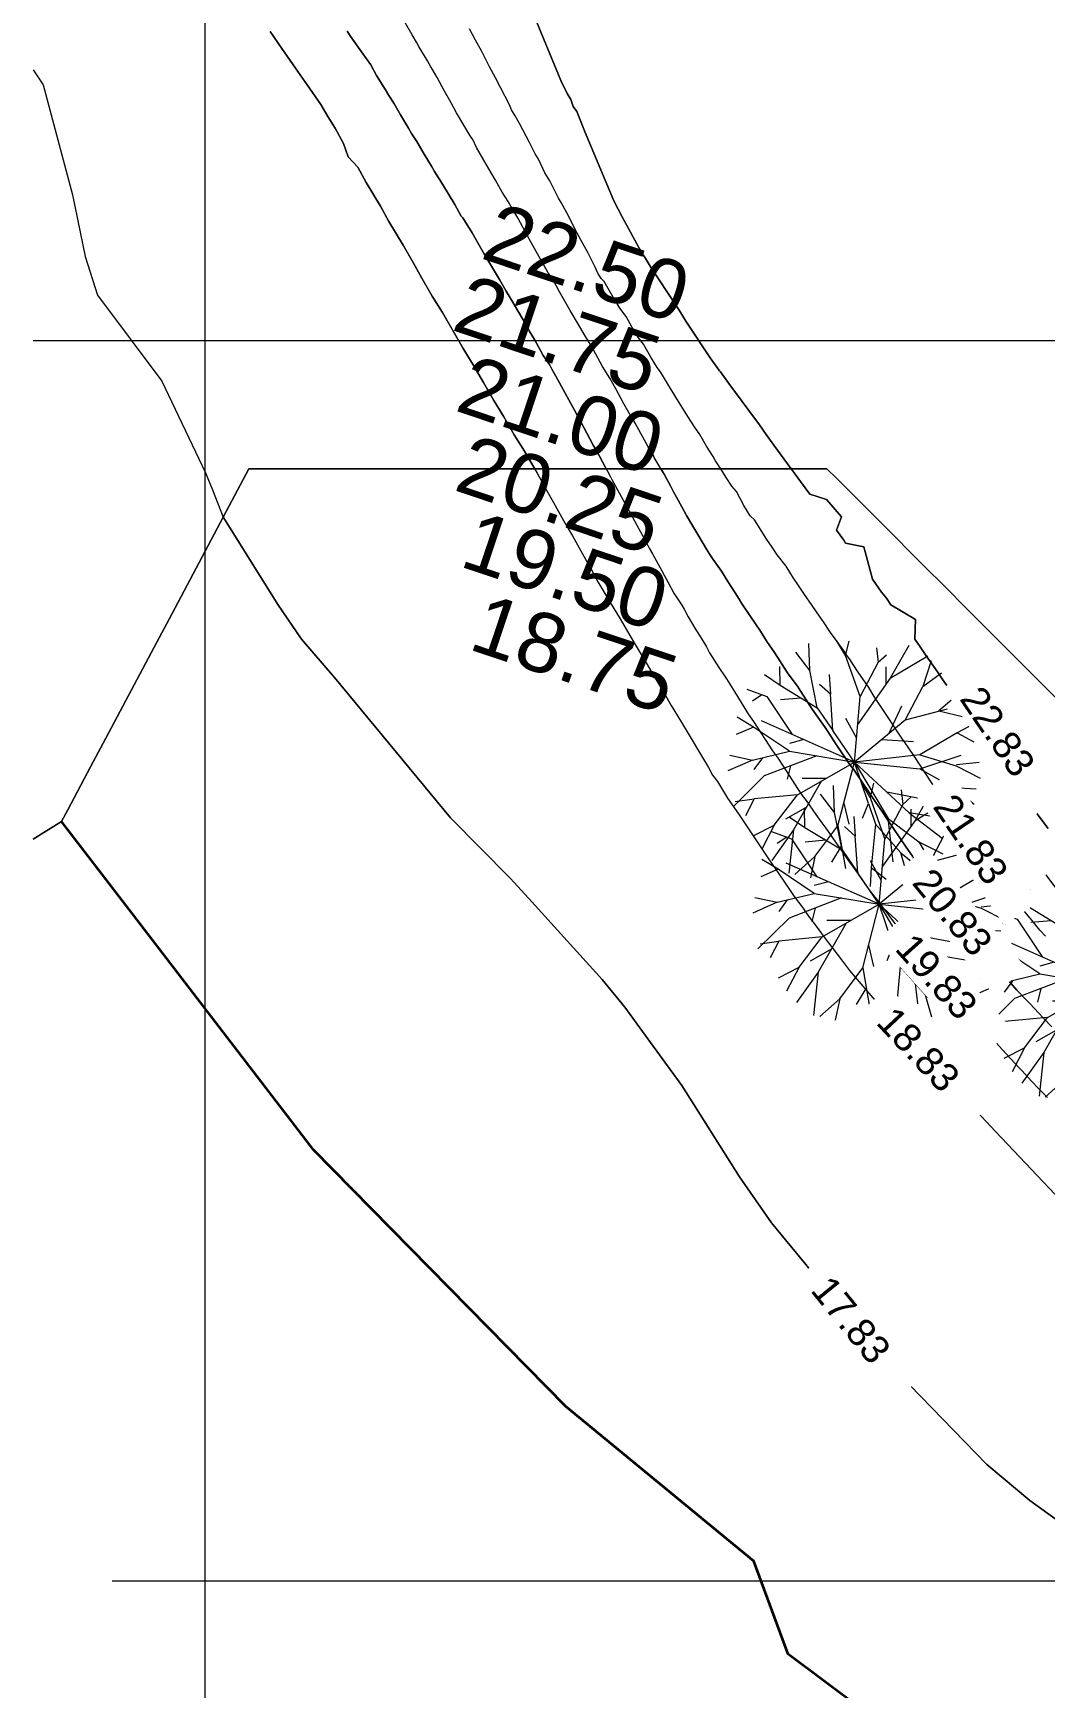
# Model space of a CAD drawing. Header units: metres. Extents: x -207 to 292, y -187 to 169.
# Drawn here: x -207.2 to -166.4, y -85.4 to -18.7 of the extents above; entities that cross this region are included whole.
import ezdxf

# ---------------------------------------------------------------- set-up
doc = ezdxf.new("R2010")
doc.units = ezdxf.units.M
for name, color, linetype, lineweight in [('arboles y arbustos', 7, 'Continuous', 9), ('C-TOPO', 7, 'Continuous', 9), ('C-TOPO-LABL', 7, 'Continuous', 9), ('C-TOPO-MAJR', 7, 'Continuous', 35), ('grilla', 7, 'Continuous', 9), ('linea costa', 7, 'Continuous', 35)]:
    doc.layers.add(name, color=color, linetype=linetype, lineweight=lineweight)
doc.layers.add('PR10-ARQ-PL-001-Emplazamiento-C-1_dwg', color=7, linetype='Continuous', lineweight=9, true_color=0x767676)
doc.layers.add('TEXTO', color=5, linetype='Continuous', lineweight=9, true_color=0x0000ff)
doc.styles.add('Arial_1', font='arial.ttf', dxfattribs={"height": 2.390651})
doc.styles.add('Arial_2', font='arial.ttf', dxfattribs={"height": 1.125})

# ---------------------------------------------------------------- blocks, each defined once
blk = doc.blocks.new('PR10-ARQ-PL-001-Emplazamiento-C-1_dwg_PR10-ARQ-PL-001-Emplazamiento-WIP-A_dwg_arbolito2-671575-PLANTA EMPLAZAMIENTO-674710-PLANTA EMPLAZAMIENTO ACTUALIZADO')
at = {"layer": 'arboles y arbustos'}
for p, q in [((79, 3660), (-283, 4264)), ((-1368, 3061), (-1929, 3801)), ((3531, 3446), (3194, 2410)), ((1878, 2746), (565, 895)), ((1704, 3199), (1704, 2495)), ((-3295, 2076), (-3678, 1817)), ((-2547, 1888), (-1721, 1960)), ((2336, 1620), (1807, 496)), ((-3637, 777), (-4331, 473)), ((76, 1135), (516, 326)), ((-1609, 271), (-2183, 115)), ((2821, 188), (1534, 261)), ((-3676, -555), (-4665, -988)), ((-3269, -458), (-3616, -929)), ((3068, -911), (4732, -361)), ((5457, -647), (4542, -746)), ((-2140, -787), (-2280, -1329)), ((-716, -1292), (-1676, -1292)), ((1739, -1838), (3454, -2164)), ((4413, -1655), (5341, -1707)), ((-4369, -2226), (-3610, -2120)), ((-2328, -2920), (-1527, -2458)), ((6, -2283), (211, -3139)), ((-2796, -3175), (-3300, -4141)), ((-2023, -3367), (-2208, -5117)), ((3034, -3854), (4001, -4335)), ((-1156, -4443), (-1342, -5303)), ((-482, -4668), (-87, -4026)), ((1114, -4886), (1071, -5652))]:
    blk.add_line(p, q, dxfattribs=at)
at = {"layer": 'arboles y arbustos', "flags": 128}
for points in [[(-2560, 2465), (-1063, 1554), (-1368, 3061), (-1401, 4150)], [(1385, 3388), (661, 2007), (79, 3660), (221, 4243)], [(2623, 4059), (1878, 2746), (3390, 3652)], [(1322, 3974), (1385, 3388), (1728, 3690)], [(-3197, 2891), (-2560, 2465), (-2576, 3223)], [(-589, 2897), (-531, 2106), (-968, 2495)], [(4172, 1505), (2480, 1049), (3194, 2410), (3940, 2964)], [(-3908, 2302), (-3099, 2004), (-2078, 473)], [(-1063, 1554), (-433, 633), (-531, 2106)], [(2480, 1049), (433, -633), (661, 2007)], [(4449, 1960), (3842, 1426), (4838, 1183)], [(-4583, -358), (-3676, -555), (-2181, -197), (-3637, 777), (-4292, 1176)], [(-2181, -197), (433, -633), (-3312, 1026)], [(5254, 901), (4577, 540), (5249, 185)], [(-1866, -1951), (433, -633), (-433, 633)], [(4577, 540), (3067, -348), (433, -633), (2646, -2675)], [(-1080, -381), (-3199, -1193), (-4453, -2432)], [(-230, -3198), (433, -633), (1795, -2906)], [(997, -2297), (433, -633), (3068, -911), (4413, -1655), (5264, -2335)], [(3067, -348), (4539, -791), (5502, -1281)], [(-3623, -3597), (-2796, -3175), (-1866, -1951), (-3610, -2120), (-3954, -2795)], [(-898, -1396), (-2023, -3367), (-2901, -4596)], [(757, -2895), (997, -2297), (1284, -3142)], [(-1963, -5161), (-1156, -4443), (-230, -3198), (68, -4925)], [(2305, -4291), (1284, -3142), (1114, -4886), (1710, -5354)], [(1996, -4647), (1795, -2906), (3034, -3854), (3507, -4643)], [(4224, -2938), (2646, -2675), (3965, -3695)], [(2561, -5184), (2305, -4291), (3157, -4971)]]:
    blk.add_lwpolyline(points, dxfattribs=at)
blk = doc.blocks.new('PR10-ARQ-PL-001-Emplazamiento-C-1_dwg-674643-PLANTA EMPLAZAMIENTO ACTUALIZADO')
at = {"layer": 'C-TOPO', "flags": 128}
for points in [[(-173.641, -86.347), (-176.754, -84.024), (-177.377, -82.336), (-177.417, -82.227), (-177.467, -82.094), (-177.57, -81.814), (-178.136, -80.281), (-180.388, -78.426), (-180.9, -78.005), (-184.5, -75.04), (-184.654, -74.913), (-185.411, -74.289), (-185.708, -74.044), (-187.136, -72.592), (-187.174, -72.554), (-189.549, -70.136), (-189.675, -70.008), (-189.761, -69.921), (-193.251, -66.369), (-193.486, -66.13), (-193.926, -65.682), (-195.881, -63.693), (-196.847, -62.435), (-197.287, -61.861), (-199.865, -58.505), (-200.488, -57.693), (-203.189, -54.175), (-203.315, -54.011), (-203.432, -53.859), (-203.594, -53.649), (-206.035, -50.469), (-207.182, -51.185), (-206.035, -50.469), (-205.784, -49.996), (-204.866, -48.268), (-204.356, -47.31), (-202.317, -43.474), (-201.582, -42.091), (-199.518, -38.208), (-198.482, -36.259), (-197.768, -36.259), (-196.513, -36.259), (-193.16, -36.259), (-192.901, -36.259), (-192.357, -36.259), (-192.041, -36.259), (-189.837, -36.259), (-188.984, -36.259), (-188.902, -36.259), (-188.84, -36.259), (-187.344, -36.259), (-186.955, -36.259), (-186.628, -36.259), (-186.396, -36.259), (-185.842, -36.259), (-185.49, -36.259), (-184.795, -36.259), (-184.624, -36.259), (-183.924, -36.259), (-183.862, -36.259), (-183.852, -36.259), (-183.811, -36.259), (-183.291, -36.259), (-182.916, -36.259), (-182.633, -36.259), (-182.223, -36.259), (-181.977, -36.259), (-181.389, -36.259), (-180.47, -36.259), (-180.466, -36.259), (-180.463, -36.259), (-179.943, -36.259), (-179.841, -36.259), (-179.673, -36.259), (-179.261, -36.259), (-178.535, -36.259), (-178.11, -36.259), (-177.807, -36.259), (-177.485, -36.259), (-176.932, -36.259), (-176.348, -36.259), (-175.183, -36.259), (-174.806, -36.636), (-173.449, -37.993), (-172.614, -38.828), (-171.623, -39.819), (-170.061, -41.381), (-169.905, -41.537), (-169.61, -41.832), (-168.264, -43.177), (-167.058, -44.384), (-162.711, -48.731)], [(-162.711, -48.731), (-167.058, -44.384), (-168.264, -43.177), (-169.61, -41.832), (-169.905, -41.537), (-170.061, -41.381), (-171.623, -39.819), (-172.614, -38.828), (-173.449, -37.993), (-174.806, -36.636), (-175.183, -36.259), (-176.348, -36.259), (-176.932, -36.259), (-177.485, -36.259), (-177.807, -36.259), (-178.11, -36.259), (-178.535, -36.259), (-179.261, -36.259), (-179.673, -36.259), (-179.841, -36.259), (-179.943, -36.259), (-180.463, -36.259), (-180.466, -36.259), (-180.47, -36.259), (-181.389, -36.259), (-181.977, -36.259), (-182.223, -36.259), (-182.633, -36.259), (-182.916, -36.259), (-183.291, -36.259), (-183.811, -36.259), (-183.852, -36.259), (-183.862, -36.259), (-183.924, -36.259), (-184.624, -36.259), (-184.795, -36.259), (-185.49, -36.259), (-185.842, -36.259), (-186.396, -36.259), (-186.628, -36.259), (-186.955, -36.259), (-187.344, -36.259), (-188.84, -36.259), (-188.902, -36.259), (-188.984, -36.259), (-189.837, -36.259), (-192.041, -36.259), (-192.357, -36.259), (-192.901, -36.259), (-193.16, -36.259), (-196.513, -36.259), (-197.768, -36.259), (-198.482, -36.259), (-199.518, -38.208), (-201.582, -42.091), (-202.317, -43.474), (-204.356, -47.31), (-204.866, -48.268), (-205.784, -49.996), (-206.035, -50.469), (-203.594, -53.649), (-203.432, -53.859), (-203.315, -54.011), (-203.189, -54.175), (-200.488, -57.693), (-199.865, -58.505), (-197.287, -61.861), (-196.847, -62.435), (-195.881, -63.693), (-193.926, -65.682), (-193.486, -66.13), (-193.251, -66.369), (-189.761, -69.921), (-189.675, -70.008), (-189.549, -70.136), (-187.174, -72.554), (-187.136, -72.592), (-185.708, -74.044), (-185.411, -74.289), (-184.654, -74.913), (-184.5, -75.04), (-180.9, -78.005), (-180.388, -78.426), (-178.136, -80.281), (-177.57, -81.814), (-177.467, -82.094), (-177.417, -82.227), (-177.377, -82.336), (-176.754, -84.024), (-173.641, -86.347)]]:
    blk.add_lwpolyline(points, dxfattribs=at)
at = {"layer": 'C-TOPO-MAJR', "color": 1, "lineweight": 9, "true_color": 0xff0000, "flags": 128}
for points in [[(-187.059, -17.844), (-185.906, -20.601), (-185.66, -21.126), (-185.506, -21.368), (-185.415, -21.651), (-185.269, -21.854), (-184.924, -22.702), (-183.771, -25.458), (-183.597, -25.791), (-183.423, -26.125), (-182.685, -27.479), (-182.475, -27.817), (-182.266, -28.154), (-181.285, -29.632), (-181.075, -29.969), (-180.866, -30.307), (-179.885, -31.785), (-179.514, -32.302), (-179.472, -32.35), (-179.143, -32.819), (-178.067, -34.274), (-177.933, -34.442), (-177.757, -34.692), (-177.628, -34.876), (-177.325, -35.307), (-176.621, -36.259), (-176.463, -36.472), (-176.248, -36.762), (-175.877, -37.279), (-175.208, -37.494), (-174.593, -38.185), (-174.801, -38.734), (-174.504, -39.126), (-174.43, -39.251), (-173.696, -39.396), (-173.353, -40.705), (-172.982, -41.222), (-172.79, -41.468), (-172.611, -41.739), (-171.612, -42.324), (-171.643, -43.119), (-171.428, -43.435), (-171.214, -43.75), (-170.73, -44.44), (-170.515, -44.756), (-170.031, -45.446), (-169.816, -45.762), (-169.028, -45.789), (-168.185, -47.028), (-167.451, -49.153), (-167.021, -49.784), (-166.77, -50.098), (-166.269, -50.751)], [(-166.379, -55.092), (-166.599, -54.847), (-166.919, -54.463), (-167.075, -54.267), (-167.395, -53.883), (-167.551, -53.686), (-167.871, -53.302), (-168.027, -53.106), (-168.337, -52.68), (-168.493, -52.483), (-168.803, -52.057), (-168.898, -51.907), (-169.062, -51.684), (-169.221, -51.439), (-169.649, -50.809), (-169.84, -50.587), (-170.049, -50.301), (-170.258, -49.969), (-170.974, -48.89), (-171.689, -47.81), (-172.063, -47.262), (-172.107, -47.192), (-172.823, -46.113), (-173.171, -45.591), (-173.24, -45.495), (-173.502, -45.073), (-173.956, -44.415), (-174.278, -43.919), (-174.374, -43.797), (-174.515, -43.57), (-175.035, -42.851), (-175.317, -42.416), (-175.453, -42.233), (-175.784, -41.759), (-176.114, -41.286), (-176.357, -40.913), (-176.532, -40.668), (-176.829, -40.175), (-177.193, -39.721), (-177.396, -39.41), (-177.611, -39.104), (-178.102, -38.31), (-178.273, -38.157), (-178.532, -37.739), (-178.836, -37.166), (-179.024, -36.96), (-179.251, -36.6), (-179.462, -36.259), (-179.67, -35.929), (-179.775, -35.763), (-180.034, -35.345), (-180.304, -34.878), (-180.526, -34.566), (-180.786, -34.148), (-181.278, -33.369), (-181.537, -32.951), (-181.889, -32.348), (-182.029, -32.172), (-182.288, -31.754), (-182.585, -31.234), (-182.78, -30.975), (-183.04, -30.557), (-183.28, -30.121), (-183.531, -29.778), (-183.668, -29.559), (-183.791, -29.36), (-184.169, -28.704), (-184.283, -28.581), (-184.415, -28.366), (-184.522, -28.134), (-184.826, -27.535), (-185.088, -27.055), (-185.328, -26.608), (-185.588, -26.09), (-185.894, -25.529), (-186.003, -25.356), (-186.133, -25.083), (-186.349, -24.645), (-186.556, -24.334), (-186.812, -23.779), (-186.939, -23.557), (-187.178, -23.11), (-187.574, -22.334), (-187.745, -22.031), (-187.896, -21.792), (-187.984, -21.584), (-188.336, -20.889), (-188.55, -20.505), (-188.789, -20.058), (-189.097, -19.444), (-189.356, -18.979), (-189.595, -18.532)], [(-166.122, -58.743), (-166.468, -58.379), (-166.651, -58.185), (-166.997, -57.821), (-167.181, -57.627), (-167.527, -57.263), (-167.71, -57.069), (-168.19, -56.485), (-168.315, -56.332), (-168.44, -56.179), (-168.92, -55.596), (-169.045, -55.443), (-169.169, -55.289), (-169.649, -54.706), (-169.774, -54.553), (-169.899, -54.4), (-170.379, -53.817), (-170.504, -53.663), (-170.629, -53.51), (-171.061, -52.868), (-171.391, -52.381), (-171.691, -51.942), (-171.739, -51.867), (-171.991, -51.502), (-172.224, -51.166), (-172.533, -50.713), (-172.754, -50.373), (-172.962, -50.062), (-173.054, -49.934), (-173.216, -49.708), (-173.46, -49.345), (-173.816, -48.805), (-174.056, -48.443), (-174.116, -48.365), (-174.208, -48.251), (-174.79, -47.4), (-175.179, -46.797), (-175.279, -46.638), (-175.479, -46.357), (-175.782, -45.942), (-176.242, -45.228), (-176.373, -45.019), (-176.542, -44.789), (-176.775, -44.484), (-177.304, -43.66), (-177.604, -43.221), (-177.863, -42.801), (-178.268, -42.213), (-178.626, -41.672), (-178.721, -41.506), (-178.884, -41.252), (-179.18, -40.794), (-179.431, -40.387), (-179.776, -39.913), (-179.905, -39.703), (-180.035, -39.493), (-180.343, -38.967), (-180.594, -38.561), (-180.84, -38.135), (-181.032, -37.79), (-181.25, -37.392), (-181.369, -37.178), (-181.476, -36.97), (-181.748, -36.476), (-181.875, -36.259), (-181.904, -36.208), (-182.144, -35.796), (-182.21, -35.613), (-182.39, -35.37), (-182.919, -34.414), (-183.06, -34.163), (-183.112, -34.076), (-183.373, -33.642), (-183.694, -33.031), (-183.941, -32.606), (-184.226, -32.127), (-184.597, -31.463), (-184.657, -31.367), (-184.766, -31.17), (-184.952, -30.862), (-185.199, -30.436), (-185.534, -29.882), (-185.964, -29.118), (-186.2, -28.67), (-186.28, -28.534), (-186.425, -28.356), (-186.976, -27.375), (-187.242, -26.898), (-187.634, -26.17), (-187.78, -25.917), (-187.816, -25.859), (-188.029, -25.49), (-188.272, -25.103), (-188.538, -24.626), (-188.721, -24.327), (-189.303, -23.308), (-189.462, -22.99), (-189.569, -22.831), (-190.118, -21.908), (-190.334, -21.513), (-190.6, -21.036), (-190.896, -20.49), (-191.088, -20.159), (-191.146, -20.058), (-191.291, -19.81), (-191.63, -19.241), (-191.728, -19.06), (-191.896, -18.764), (-192.414, -17.878)], [(-194.518, -18.615), (-194.374, -18.851), (-193.943, -19.449), (-193.741, -19.737), (-193.573, -19.977), (-193.337, -20.412), (-192.975, -20.98), (-192.841, -21.212), (-192.644, -21.519), (-192.375, -21.996), (-192.046, -22.523), (-191.923, -22.744), (-191.715, -23.062), (-191.414, -23.58), (-191.117, -24.065), (-191.006, -24.275), (-190.845, -24.536), (-190.786, -24.604), (-190.452, -25.163), (-190.188, -25.608), (-189.928, -26.068), (-189.857, -26.147), (-189.491, -26.747), (-189.259, -27.15), (-188.985, -27.622), (-188.387, -28.625), (-188.112, -29.098), (-187.838, -29.57), (-187.24, -30.573), (-187.183, -30.697), (-186.966, -31.045), (-186.725, -31.485), (-186.616, -31.692), (-186.368, -32.049), (-186.268, -32.24), (-186.111, -32.521), (-185.738, -33.207), (-185.366, -33.893), (-185.201, -34.203), (-185.109, -34.365), (-184.737, -35.051), (-184.605, -35.298), (-184.479, -35.523), (-184.107, -36.209), (-184.081, -36.259), (-184.034, -36.347), (-183.903, -36.584), (-183.85, -36.681), (-183.478, -37.367), (-183.414, -37.486), (-182.943, -38.355), (-182.848, -38.526), (-182.476, -39.212), (-182.347, -39.45), (-182.218, -39.684), (-181.846, -40.37), (-181.752, -40.544), (-181.589, -40.842), (-181.358, -41.264), (-181.04, -41.748), (-180.933, -41.917), (-180.783, -42.22), (-180.509, -42.674), (-180.234, -43.127), (-180.037, -43.432), (-179.922, -43.675), (-179.539, -44.267), (-179.29, -44.644), (-179.237, -44.723), (-178.894, -45.254), (-178.346, -46.16), (-178.144, -46.439), (-177.377, -47.622), (-177.182, -47.894), (-176.952, -48.243), (-176.378, -49.14), (-176.186, -49.426), (-176.018, -49.628), (-175.633, -50.19), (-175.429, -50.466), (-175.225, -50.742), (-174.841, -51.304), (-174.637, -51.58), (-174.253, -52.142), (-174.049, -52.418), (-173.664, -52.98), (-173.46, -53.256), (-173.145, -53.655), (-173.009, -53.839), (-172.804, -54.115), (-172.579, -54.407), (-172.353, -54.698), (-172.149, -54.975), (-171.905, -55.296), (-171.697, -55.557), (-171.493, -55.834), (-171.041, -56.416), (-170.877, -56.599), (-170.713, -56.782), (-170.388, -57.14), (-170.224, -57.323), (-169.899, -57.682), (-169.735, -57.864), (-169.409, -58.223), (-169.084, -58.581), (-168.85, -58.842), (-168.756, -58.947), (-168.489, -59.25), (-168.105, -59.663), (-167.777, -60.029), (-167.452, -60.387), (-167.336, -60.496), (-166.923, -60.95), (-166.668, -61.217), (-166.3, -61.594)], [(-197.628, -18.633), (-197.159, -19.315), (-196.606, -20.106), (-196.137, -20.787), (-195.583, -21.578), (-195.297, -22.055), (-195.011, -22.531), (-194.669, -23.147), (-194.489, -23.689), (-194.097, -24.1), (-193.755, -24.716), (-193.182, -25.669), (-192.841, -26.284), (-192.268, -27.237), (-191.852, -27.962), (-191.51, -28.578), (-191.094, -29.302), (-190.685, -29.956), (-190.269, -30.681), (-189.853, -31.405), (-189.444, -32.06), (-189.027, -32.784), (-188.611, -33.509), (-188.202, -34.163), (-187.786, -34.887), (-187.377, -35.542), (-187.042, -36.125), (-186.965, -36.259), (-186.961, -36.266), (-186.869, -36.432), (-186.49, -37.116), (-186.202, -37.609), (-185.731, -38.459), (-185.443, -38.953), (-184.972, -39.803), (-184.684, -40.296), (-184.42, -40.804), (-184.213, -41.146), (-183.925, -41.639), (-183.524, -42.307), (-183.123, -42.975), (-182.835, -43.468), (-182.434, -44.136), (-182.146, -44.629), (-181.745, -45.297), (-181.457, -45.79), (-181.056, -46.458), (-180.655, -47.126), (-180.367, -47.619), (-179.965, -48.287), (-179.792, -48.607), (-179.591, -48.856), (-179.19, -49.524), (-178.752, -50.16), (-178.377, -50.729), (-177.939, -51.365), (-177.564, -51.935), (-177.126, -52.571), (-176.688, -53.207), (-176.501, -53.491), (-176.156, -53.948), (-175.968, -54.233), (-175.624, -54.69), (-175.293, -55.126), (-174.948, -55.583), (-174.603, -56.04), (-174.273, -56.477), (-173.591, -57.282), (-173.247, -57.684), (-172.564, -58.489), (-172.22, -58.892), (-171.265, -59.909), (-170.781, -60.417), (-169.826, -61.434), (-169.342, -61.942), (-168.387, -62.959), (-167.903, -63.467), (-167.419, -63.975), (-166.464, -64.992), (-165.98, -65.5)], [(-207.182, -20.18), (-206.775, -20.778), (-205.599, -25.221), (-205.087, -27.702), (-204.59, -29.263), (-201.996, -32.72), (-200.236, -36.416), (-199.957, -37.109), (-199.515, -38.203), (-199.513, -38.207), (-199.51, -38.214), (-197.311, -41.729), (-196.359, -43.117), (-195.037, -44.661), (-190.364, -50.317), (-187.959, -52.752), (-187.205, -53.57), (-184.242, -56.832), (-183.325, -57.955), (-182.516, -59.085), (-181.028, -61.111), (-178.707, -64.792), (-177.413, -66.645), (-176.034, -68.316), (-173.288, -71.701), (-171.853, -73.167), (-168.744, -76.382), (-167.004, -77.828), (-165.466, -78.942)]]:
    blk.add_lwpolyline(points, dxfattribs=at)
at = {"layer": 'grilla'}
for p, q in [((-200.258, 166.258), (-200.258, -186.737)), ((-207.182, -31.082), (240.531, -31.082)), ((240.531, -81.082), (-203.992, -81.082))]:
    blk.add_line(p, q, dxfattribs=at)
at = {"layer": 'linea costa', "flags": 128}
blk.add_lwpolyline([(-172.226, -87.404), (-176.754, -84.024), (-178.136, -80.281), (-185.708, -74.044), (-195.881, -63.693), (-203.315, -54.011), (-206.035, -50.469)], dxfattribs=at)
at = {"xscale": 0.001, "yscale": 0.001, "zscale": 0.001}
for p in [(-174.511, -47.44), (-173.513, -53.169), (-164.423, -56.414)]:
    blk.add_blockref('PR10-ARQ-PL-001-Emplazamiento-C-1_dwg_PR10-ARQ-PL-001-Emplazamiento-WIP-A_dwg_arbolito2-671575-PLANTA EMPLAZAMIENTO-674710-PLANTA EMPLAZAMIENTO ACTUALIZADO', p, dxfattribs=at)
at = {"layer": 'C-TOPO-LABL', "char_height": 1.125, "width": 5.2338, "attachment_point": 1, "line_spacing_factor": 0.941778, "style": 'Arial_2'}
for s, insert, rotation in [(' 22.83', (-169.189, -44.539), 304.22646), (' 21.83', (-170.269, -48.88), 304.15968), (' 20.83', (-171.21, -51.91), 309.45952), (' 19.83', (-171.949, -54.55), 311.88188), (' 18.83', (-172.731, -57.515), 313.19947), (' 17.83', (-175.29, -68.328), 309.0528)]:
    blk.add_mtext(s, dxfattribs=dict(at, insert=insert, rotation=rotation))
at = {"layer": 'TEXTO', "char_height": 2.3907, "attachment_point": 1, "rotation": 341.45885, "line_spacing_factor": 0.941778, "style": 'Arial_1'}
for s, insert, width in [('22.50', (-188.439, -25.486), 10.07608), ('21.75', (-189.613, -28.374), 9.61807), ('21.00', (-189.478, -31.623), 9.61807), ('20.25', (-189.523, -34.827), 10.07608), ('19.50', (-189.297, -37.896), 9.61807), ('18.75', (-188.936, -41.235), 9.61807)]:
    blk.add_mtext(s, dxfattribs=dict(at, insert=insert, width=width))

msp = doc.modelspace()

# ---------------------------------------------------------------- linework, layer by layer
at = {"layer": 'C-TOPO'}
for p, q in [((-199.518, -38.208), (-198.482, -36.259)), ((-198.482, -36.259), (-199.518, -38.208)), ((-198.482, -36.259), (-197.768, -36.259)), ((-197.768, -36.259), (-198.482, -36.259)), ((-197.768, -36.259), (-196.513, -36.259)), ((-196.513, -36.259), (-197.768, -36.259)), ((-196.513, -36.259), (-193.16, -36.259)), ((-193.16, -36.259), (-196.513, -36.259)), ((-193.16, -36.259), (-192.901, -36.259)), ((-192.901, -36.259), (-193.16, -36.259)), ((-192.901, -36.259), (-192.357, -36.259)), ((-192.357, -36.259), (-192.901, -36.259)), ((-192.357, -36.259), (-192.041, -36.259)), ((-192.041, -36.259), (-192.357, -36.259)), ((-192.041, -36.259), (-189.837, -36.259)), ((-189.837, -36.259), (-192.041, -36.259)), ((-189.837, -36.259), (-188.984, -36.259)), ((-188.984, -36.259), (-189.837, -36.259)), ((-188.984, -36.259), (-188.902, -36.259)), ((-188.902, -36.259), (-188.984, -36.259)), ((-188.902, -36.259), (-188.84, -36.259)), ((-188.84, -36.259), (-188.902, -36.259)), ((-188.84, -36.259), (-187.344, -36.259)), ((-187.344, -36.259), (-188.84, -36.259)), ((-187.344, -36.259), (-186.955, -36.259)), ((-186.955, -36.259), (-187.344, -36.259)), ((-186.955, -36.259), (-186.628, -36.259)), ((-186.628, -36.259), (-186.955, -36.259)), ((-186.628, -36.259), (-186.396, -36.259)), ((-186.396, -36.259), (-186.628, -36.259)), ((-186.396, -36.259), (-185.842, -36.259)), ((-185.842, -36.259), (-186.396, -36.259)), ((-185.842, -36.259), (-185.49, -36.259)), ((-185.49, -36.259), (-185.842, -36.259)), ((-185.49, -36.259), (-184.795, -36.259)), ((-184.795, -36.259), (-185.49, -36.259)), ((-184.795, -36.259), (-184.624, -36.259)), ((-184.624, -36.259), (-184.795, -36.259)), ((-184.624, -36.259), (-183.924, -36.259)), ((-183.924, -36.259), (-184.624, -36.259)), ((-183.924, -36.259), (-183.862, -36.259)), ((-183.862, -36.259), (-183.924, -36.259)), ((-183.862, -36.259), (-183.852, -36.259)), ((-183.852, -36.259), (-183.862, -36.259)), ((-183.852, -36.259), (-183.811, -36.259)), ((-183.811, -36.259), (-183.852, -36.259)), ((-183.811, -36.259), (-183.291, -36.259)), ((-183.291, -36.259), (-183.811, -36.259)), ((-183.291, -36.259), (-182.916, -36.259)), ((-182.916, -36.259), (-183.291, -36.259)), ((-182.916, -36.259), (-182.633, -36.259)), ((-182.633, -36.259), (-182.916, -36.259)), ((-182.633, -36.259), (-182.223, -36.259)), ((-182.223, -36.259), (-182.633, -36.259)), ((-182.223, -36.259), (-181.977, -36.259)), ((-181.977, -36.259), (-182.223, -36.259)), ((-181.977, -36.259), (-181.389, -36.259)), ((-181.389, -36.259), (-181.977, -36.259)), ((-181.389, -36.259), (-180.47, -36.259)), ((-180.47, -36.259), (-181.389, -36.259)), ((-180.47, -36.259), (-180.466, -36.259)), ((-180.466, -36.259), (-180.47, -36.259)), ((-180.466, -36.259), (-180.463, -36.259)), ((-180.463, -36.259), (-180.466, -36.259)), ((-180.463, -36.259), (-179.943, -36.259)), ((-179.943, -36.259), (-180.463, -36.259)), ((-179.943, -36.259), (-179.841, -36.259)), ((-179.841, -36.259), (-179.943, -36.259)), ((-179.841, -36.259), (-179.673, -36.259)), ((-179.673, -36.259), (-179.841, -36.259)), ((-179.673, -36.259), (-179.261, -36.259)), ((-179.261, -36.259), (-179.673, -36.259)), ((-179.261, -36.259), (-178.535, -36.259)), ((-178.535, -36.259), (-179.261, -36.259)), ((-178.535, -36.259), (-178.11, -36.259)), ((-178.11, -36.259), (-178.535, -36.259)), ((-178.11, -36.259), (-177.807, -36.259)), ((-177.807, -36.259), (-178.11, -36.259)), ((-177.807, -36.259), (-177.485, -36.259)), ((-177.485, -36.259), (-177.807, -36.259)), ((-177.485, -36.259), (-176.932, -36.259)), ((-176.932, -36.259), (-177.485, -36.259)), ((-176.932, -36.259), (-176.348, -36.259)), ((-176.348, -36.259), (-176.932, -36.259)), ((-176.348, -36.259), (-175.183, -36.259)), ((-175.183, -36.259), (-176.348, -36.259)), ((-175.183, -36.259), (-174.806, -36.636)), ((-174.806, -36.636), (-175.183, -36.259)), ((-174.806, -36.636), (-173.449, -37.993)), ((-173.449, -37.993), (-174.806, -36.636)), ((-173.449, -37.993), (-172.614, -38.828)), ((-172.614, -38.828), (-173.449, -37.993)), ((-201.582, -42.091), (-199.518, -38.208)), ((-199.518, -38.208), (-201.582, -42.091)), ((-172.614, -38.828), (-171.623, -39.819)), ((-171.623, -39.819), (-172.614, -38.828)), ((-171.623, -39.819), (-170.061, -41.381)), ((-170.061, -41.381), (-171.623, -39.819)), ((-170.061, -41.381), (-169.905, -41.537)), ((-169.905, -41.537), (-170.061, -41.381)), ((-169.905, -41.537), (-169.61, -41.832)), ((-169.61, -41.832), (-169.905, -41.537)), ((-169.61, -41.832), (-168.264, -43.177)), ((-168.264, -43.177), (-169.61, -41.832)), ((-202.317, -43.474), (-201.582, -42.091)), ((-201.582, -42.091), (-202.317, -43.474)), ((-168.264, -43.177), (-167.058, -44.384)), ((-167.058, -44.384), (-168.264, -43.177)), ((-204.356, -47.31), (-202.317, -43.474)), ((-202.317, -43.474), (-204.356, -47.31)), ((-167.058, -44.384), (-162.711, -48.731)), ((-162.711, -48.731), (-167.058, -44.384)), ((-204.866, -48.268), (-204.356, -47.31)), ((-204.356, -47.31), (-204.866, -48.268)), ((-205.784, -49.996), (-204.866, -48.268)), ((-204.866, -48.268), (-205.784, -49.996)), ((-206.035, -50.469), (-205.784, -49.996)), ((-205.784, -49.996), (-206.035, -50.469)), ((-207.182, -51.185), (-206.035, -50.469)), ((-206.035, -50.469), (-207.182, -51.185)), ((-203.594, -53.649), (-206.035, -50.469)), ((-206.035, -50.469), (-203.594, -53.649)), ((-203.432, -53.859), (-203.594, -53.649)), ((-203.594, -53.649), (-203.432, -53.859)), ((-203.315, -54.011), (-203.432, -53.859)), ((-203.432, -53.859), (-203.315, -54.011)), ((-203.189, -54.175), (-203.315, -54.011)), ((-203.315, -54.011), (-203.189, -54.175)), ((-200.488, -57.693), (-203.189, -54.175)), ((-203.189, -54.175), (-200.488, -57.693)), ((-199.865, -58.505), (-200.488, -57.693)), ((-200.488, -57.693), (-199.865, -58.505)), ((-197.287, -61.861), (-199.865, -58.505)), ((-199.865, -58.505), (-197.287, -61.861)), ((-196.847, -62.435), (-197.287, -61.861)), ((-197.287, -61.861), (-196.847, -62.435)), ((-195.881, -63.693), (-196.847, -62.435)), ((-196.847, -62.435), (-195.881, -63.693)), ((-193.926, -65.682), (-195.881, -63.693)), ((-195.881, -63.693), (-193.926, -65.682)), ((-193.486, -66.13), (-193.926, -65.682)), ((-193.926, -65.682), (-193.486, -66.13)), ((-193.251, -66.369), (-193.486, -66.13)), ((-193.486, -66.13), (-193.251, -66.369)), ((-189.761, -69.921), (-193.251, -66.369)), ((-193.251, -66.369), (-189.761, -69.921)), ((-189.675, -70.008), (-189.761, -69.921)), ((-189.761, -69.921), (-189.675, -70.008)), ((-189.549, -70.136), (-189.675, -70.008)), ((-189.675, -70.008), (-189.549, -70.136)), ((-187.174, -72.554), (-189.549, -70.136)), ((-189.549, -70.136), (-187.174, -72.554)), ((-187.136, -72.592), (-187.174, -72.554)), ((-187.174, -72.554), (-187.136, -72.592)), ((-185.708, -74.044), (-187.136, -72.592)), ((-187.136, -72.592), (-185.708, -74.044)), ((-185.411, -74.289), (-185.708, -74.044)), ((-185.708, -74.044), (-185.411, -74.289)), ((-184.654, -74.913), (-185.411, -74.289)), ((-185.411, -74.289), (-184.654, -74.913)), ((-184.5, -75.04), (-184.654, -74.913)), ((-184.654, -74.913), (-184.5, -75.04)), ((-180.9, -78.005), (-184.5, -75.04)), ((-184.5, -75.04), (-180.9, -78.005)), ((-180.388, -78.426), (-180.9, -78.005)), ((-180.9, -78.005), (-180.388, -78.426)), ((-178.136, -80.281), (-180.388, -78.426)), ((-180.388, -78.426), (-178.136, -80.281)), ((-177.57, -81.814), (-178.136, -80.281)), ((-178.136, -80.281), (-177.57, -81.814)), ((-177.467, -82.094), (-177.57, -81.814)), ((-177.57, -81.814), (-177.467, -82.094)), ((-177.417, -82.227), (-177.467, -82.094)), ((-177.467, -82.094), (-177.417, -82.227)), ((-177.377, -82.336), (-177.417, -82.227)), ((-177.417, -82.227), (-177.377, -82.336)), ((-176.754, -84.024), (-177.377, -82.336)), ((-177.377, -82.336), (-176.754, -84.024)), ((-173.641, -86.347), (-176.754, -84.024)), ((-176.754, -84.024), (-173.641, -86.347))]:
    msp.add_line(p, q, dxfattribs=at)
at = {"layer": 'C-TOPO-MAJR', "color": 1, "lineweight": 9, "true_color": 0xff0000, "flags": 128}
for points in [[(-181.875, -36.259), (-181.904, -36.208), (-182.144, -35.796), (-182.21, -35.613), (-182.39, -35.37), (-182.919, -34.414), (-183.06, -34.163), (-183.112, -34.076), (-183.373, -33.642), (-183.694, -33.031), (-183.941, -32.606), (-184.226, -32.127), (-184.597, -31.463), (-184.657, -31.367), (-184.766, -31.17), (-184.952, -30.862), (-185.199, -30.436), (-185.534, -29.882), (-185.964, -29.118), (-186.2, -28.67), (-186.28, -28.534), (-186.425, -28.356), (-186.976, -27.375), (-187.242, -26.898), (-187.634, -26.17), (-187.78, -25.917), (-187.816, -25.859), (-188.029, -25.49), (-188.272, -25.103), (-188.538, -24.626), (-188.721, -24.327), (-189.303, -23.308), (-189.462, -22.99), (-189.569, -22.831), (-190.118, -21.908), (-190.334, -21.513), (-190.6, -21.036), (-190.896, -20.49), (-191.088, -20.159), (-191.146, -20.058), (-191.291, -19.81), (-191.63, -19.241), (-191.728, -19.06), (-191.896, -18.764), (-192.414, -17.878)], [(-176.621, -36.259), (-177.325, -35.307), (-177.628, -34.876), (-177.757, -34.692), (-177.933, -34.442), (-178.067, -34.274), (-179.143, -32.819), (-179.472, -32.35), (-179.514, -32.302), (-179.885, -31.785), (-180.866, -30.307), (-181.075, -29.969), (-181.285, -29.632), (-182.266, -28.154), (-182.475, -27.817), (-182.685, -27.479), (-183.423, -26.125), (-183.597, -25.791), (-183.771, -25.458), (-184.924, -22.702), (-185.269, -21.854), (-185.415, -21.651), (-185.506, -21.368), (-185.66, -21.126), (-185.906, -20.601), (-187.059, -17.844)], [(-186.965, -36.259), (-187.042, -36.125), (-187.377, -35.542), (-187.786, -34.887), (-188.202, -34.163), (-188.611, -33.509), (-189.027, -32.784), (-189.444, -32.06), (-189.853, -31.405), (-190.269, -30.681), (-190.685, -29.956), (-191.094, -29.302), (-191.51, -28.578), (-191.852, -27.962), (-192.268, -27.237), (-192.841, -26.284), (-193.182, -25.669), (-193.755, -24.716), (-194.097, -24.1), (-194.489, -23.689), (-194.669, -23.147), (-195.011, -22.531), (-195.297, -22.055), (-195.583, -21.578), (-196.137, -20.787), (-196.606, -20.106), (-197.159, -19.315), (-197.628, -18.633)], [(-184.081, -36.259), (-184.107, -36.209), (-184.479, -35.523), (-184.605, -35.298), (-184.737, -35.051), (-185.109, -34.365), (-185.201, -34.203), (-185.366, -33.893), (-185.738, -33.207), (-186.111, -32.521), (-186.268, -32.24), (-186.368, -32.049), (-186.616, -31.692), (-186.725, -31.485), (-186.966, -31.045), (-187.183, -30.697), (-187.24, -30.573), (-187.838, -29.57), (-188.112, -29.098), (-188.387, -28.625), (-188.985, -27.622), (-189.259, -27.15), (-189.491, -26.747), (-189.857, -26.147), (-189.928, -26.068), (-190.188, -25.608), (-190.452, -25.163), (-190.786, -24.604), (-190.845, -24.536), (-191.006, -24.275), (-191.117, -24.065), (-191.414, -23.58), (-191.715, -23.062), (-191.923, -22.744), (-192.046, -22.523), (-192.375, -21.996), (-192.644, -21.519), (-192.841, -21.212), (-192.975, -20.98), (-193.337, -20.412), (-193.573, -19.977), (-193.741, -19.737), (-193.943, -19.449), (-194.374, -18.851), (-194.518, -18.615)], [(-179.462, -36.259), (-179.67, -35.929), (-179.775, -35.763), (-180.034, -35.345), (-180.304, -34.878), (-180.526, -34.566), (-180.786, -34.148), (-181.278, -33.369), (-181.537, -32.951), (-181.889, -32.348), (-182.029, -32.172), (-182.288, -31.754), (-182.585, -31.234), (-182.78, -30.975), (-183.04, -30.557), (-183.28, -30.121), (-183.531, -29.778), (-183.668, -29.559), (-183.791, -29.36), (-184.169, -28.704), (-184.283, -28.581), (-184.415, -28.366), (-184.522, -28.134), (-184.826, -27.535), (-185.088, -27.055), (-185.328, -26.608), (-185.588, -26.09), (-185.894, -25.529), (-186.003, -25.356), (-186.133, -25.083), (-186.349, -24.645), (-186.556, -24.334), (-186.812, -23.779), (-186.939, -23.557), (-187.178, -23.11), (-187.574, -22.334), (-187.745, -22.031), (-187.896, -21.792), (-187.984, -21.584), (-188.336, -20.889), (-188.55, -20.505), (-188.789, -20.058), (-189.097, -19.444), (-189.356, -18.979), (-189.595, -18.532)], [(-207.182, -20.18), (-206.775, -20.778), (-205.599, -25.221), (-205.087, -27.702), (-204.59, -29.263), (-201.996, -32.72), (-200.236, -36.416), (-199.957, -37.109), (-199.515, -38.203)], [(-186.965, -36.259), (-186.961, -36.266), (-186.869, -36.432), (-186.49, -37.116), (-186.202, -37.609), (-185.731, -38.459), (-185.443, -38.953), (-184.972, -39.803), (-184.684, -40.296), (-184.42, -40.804), (-184.213, -41.146), (-183.925, -41.639), (-183.524, -42.307), (-183.123, -42.975), (-182.835, -43.468), (-182.434, -44.136), (-182.146, -44.629), (-181.745, -45.297), (-181.457, -45.79), (-181.056, -46.458), (-180.655, -47.126), (-180.367, -47.619), (-179.965, -48.287), (-179.792, -48.607), (-179.591, -48.856), (-179.19, -49.524), (-178.752, -50.16), (-178.377, -50.729), (-177.939, -51.365), (-177.564, -51.935), (-177.126, -52.571), (-176.688, -53.207), (-176.501, -53.491), (-176.156, -53.948), (-175.968, -54.233), (-175.624, -54.69), (-175.293, -55.126), (-174.948, -55.583), (-174.603, -56.04), (-174.273, -56.477), (-173.591, -57.282), (-173.247, -57.684), (-172.564, -58.489), (-172.22, -58.892), (-171.265, -59.909), (-170.781, -60.417), (-169.826, -61.434), (-169.342, -61.942), (-168.387, -62.959), (-167.903, -63.467), (-167.419, -63.975), (-166.464, -64.992), (-165.98, -65.5)], [(-184.081, -36.259), (-184.034, -36.347), (-183.903, -36.584), (-183.85, -36.681), (-183.478, -37.367), (-183.414, -37.486), (-182.943, -38.355), (-182.848, -38.526), (-182.476, -39.212), (-182.347, -39.45), (-182.218, -39.684), (-181.846, -40.37), (-181.752, -40.544), (-181.589, -40.842), (-181.358, -41.264), (-181.04, -41.748), (-180.933, -41.917), (-180.783, -42.22), (-180.509, -42.674), (-180.234, -43.127), (-180.037, -43.432), (-179.922, -43.675), (-179.539, -44.267), (-179.29, -44.644), (-179.237, -44.723), (-178.894, -45.254), (-178.346, -46.16), (-178.144, -46.439), (-177.377, -47.622), (-177.182, -47.894), (-176.952, -48.243), (-176.378, -49.14), (-176.186, -49.426), (-176.018, -49.628), (-175.633, -50.19), (-175.429, -50.466), (-175.225, -50.742), (-174.841, -51.304), (-174.637, -51.58), (-174.253, -52.142), (-174.049, -52.418), (-173.664, -52.98), (-173.46, -53.256), (-173.145, -53.655), (-173.009, -53.839), (-172.804, -54.115), (-172.579, -54.407), (-172.353, -54.698), (-172.149, -54.975), (-171.905, -55.296), (-171.697, -55.557), (-171.493, -55.834), (-171.041, -56.416), (-170.877, -56.599), (-170.713, -56.782), (-170.388, -57.14), (-170.224, -57.323), (-169.899, -57.682), (-169.735, -57.864), (-169.409, -58.223), (-169.084, -58.581), (-168.85, -58.842), (-168.756, -58.947), (-168.489, -59.25), (-168.105, -59.663), (-167.777, -60.029), (-167.452, -60.387), (-167.336, -60.496), (-166.923, -60.95), (-166.668, -61.217), (-166.3, -61.594)], [(-181.875, -36.259), (-181.748, -36.476), (-181.476, -36.97), (-181.369, -37.178), (-181.25, -37.392), (-181.032, -37.79), (-180.84, -38.135), (-180.594, -38.561), (-180.343, -38.967), (-180.035, -39.493), (-179.905, -39.703), (-179.776, -39.913), (-179.431, -40.387), (-179.18, -40.794), (-178.884, -41.252), (-178.721, -41.506), (-178.626, -41.672), (-178.268, -42.213), (-177.863, -42.801), (-177.604, -43.221), (-177.304, -43.66), (-176.775, -44.484), (-176.542, -44.789), (-176.373, -45.019), (-176.242, -45.228), (-175.782, -45.942), (-175.479, -46.357), (-175.279, -46.638), (-175.179, -46.797), (-174.79, -47.4), (-174.208, -48.251), (-174.116, -48.365), (-174.056, -48.443), (-173.816, -48.805), (-173.46, -49.345), (-173.216, -49.708), (-173.054, -49.934), (-172.962, -50.062), (-172.754, -50.373), (-172.533, -50.713), (-172.224, -51.166), (-171.991, -51.502), (-171.739, -51.867), (-171.691, -51.942), (-171.391, -52.381), (-171.061, -52.868), (-170.629, -53.51), (-170.504, -53.663), (-170.379, -53.817), (-169.899, -54.4), (-169.774, -54.553), (-169.649, -54.706), (-169.169, -55.289), (-169.045, -55.443), (-168.92, -55.596), (-168.44, -56.179), (-168.315, -56.332), (-168.19, -56.485), (-167.71, -57.069), (-167.527, -57.263), (-167.181, -57.627), (-166.997, -57.821), (-166.651, -58.185), (-166.468, -58.379), (-166.122, -58.743)], [(-166.379, -55.092), (-166.599, -54.847), (-166.919, -54.463), (-167.075, -54.267), (-167.395, -53.883), (-167.551, -53.686), (-167.871, -53.302), (-168.027, -53.106), (-168.337, -52.68), (-168.493, -52.483), (-168.803, -52.057), (-168.898, -51.907), (-169.062, -51.684), (-169.221, -51.439), (-169.649, -50.809), (-169.84, -50.587), (-170.049, -50.301), (-170.258, -49.969), (-170.974, -48.89), (-171.689, -47.81), (-172.063, -47.262), (-172.107, -47.192), (-172.823, -46.113), (-173.171, -45.591), (-173.24, -45.495), (-173.502, -45.073), (-173.956, -44.415), (-174.278, -43.919), (-174.374, -43.797), (-174.515, -43.57), (-175.035, -42.851), (-175.317, -42.416), (-175.453, -42.233), (-175.784, -41.759), (-176.114, -41.286), (-176.357, -40.913), (-176.532, -40.668), (-176.829, -40.175), (-177.193, -39.721), (-177.396, -39.41), (-177.611, -39.104), (-178.102, -38.31), (-178.273, -38.157), (-178.532, -37.739), (-178.836, -37.166), (-179.024, -36.96), (-179.251, -36.6), (-179.462, -36.259)], [(-166.269, -50.751), (-166.77, -50.098), (-167.021, -49.784), (-167.451, -49.153), (-168.185, -47.028), (-169.028, -45.789), (-169.816, -45.762), (-170.031, -45.446), (-170.515, -44.756), (-170.73, -44.44), (-171.214, -43.75), (-171.428, -43.435), (-171.643, -43.119), (-171.612, -42.324), (-172.611, -41.739), (-172.79, -41.468), (-172.982, -41.222), (-173.353, -40.705), (-173.696, -39.396), (-174.43, -39.251), (-174.504, -39.126), (-174.801, -38.734), (-174.593, -38.185), (-175.208, -37.494), (-175.877, -37.279), (-176.248, -36.762), (-176.463, -36.472), (-176.621, -36.259)], [(-165.466, -78.942), (-167.004, -77.828), (-168.744, -76.382), (-171.853, -73.167), (-173.288, -71.701), (-176.034, -68.316), (-177.413, -66.645), (-178.707, -64.792), (-181.028, -61.111), (-182.516, -59.085), (-183.325, -57.955), (-184.242, -56.832), (-187.205, -53.57), (-187.959, -52.752), (-190.364, -50.317), (-195.037, -44.661), (-196.359, -43.117), (-197.311, -41.729), (-199.51, -38.214), (-199.513, -38.207), (-199.515, -38.203)]]:
    msp.add_lwpolyline(points, dxfattribs=at)

# ---------------------------------------------------------------- block references
at = {"layer": 'PR10-ARQ-PL-001-Emplazamiento-C-1_dwg', "color": 7}
msp.add_blockref('PR10-ARQ-PL-001-Emplazamiento-C-1_dwg-674643-PLANTA EMPLAZAMIENTO ACTUALIZADO', (0, 0), dxfattribs=at)

# ---------------------------------------------------------------- next in the draw order: texts
at = {"layer": 'C-TOPO-LABL', "char_height": 1.125, "width": 5.74249, "attachment_point": 1, "line_spacing_factor": 0.941778, "style": 'Arial_2', "bg_fill": 3, "box_fill_scale": 1.25, "bg_fill_color": 256, "bg_fill_true_color": 13158600, "bg_fill_transparency": 0}
for s, insert, rotation in [(' 18.83 ', (-172.725, -57.51), 313.19947), (' 17.83 ', (-175.284, -68.324), 309.0528)]:
    msp.add_mtext(s, dxfattribs=dict(at, insert=insert, rotation=rotation))

# ---------------------------------------------------------------- next in the draw order: texts
at = {"layer": 'C-TOPO-LABL', "insert": (-171.944, -54.545), "char_height": 1.125, "width": 5.74249, "attachment_point": 1, "rotation": 311.88188, "line_spacing_factor": 0.941778, "style": 'Arial_2', "bg_fill": 3, "box_fill_scale": 1.25, "bg_fill_color": 256, "bg_fill_true_color": 13158600, "bg_fill_transparency": 0}
msp.add_mtext(' 19.83 ', dxfattribs=at)

# ---------------------------------------------------------------- next in the draw order: texts
at = {"layer": 'C-TOPO-LABL', "insert": (-171.204, -51.905), "char_height": 1.125, "width": 5.74249, "attachment_point": 1, "rotation": 309.45952, "line_spacing_factor": 0.941778, "style": 'Arial_2', "bg_fill": 3, "box_fill_scale": 1.25, "bg_fill_color": 256, "bg_fill_true_color": 13158600, "bg_fill_transparency": 0}
msp.add_mtext(' 20.83 ', dxfattribs=at)

# ---------------------------------------------------------------- next in the draw order: texts
at = {"layer": 'C-TOPO-LABL', "insert": (-170.262, -48.875), "char_height": 1.125, "width": 5.74249, "attachment_point": 1, "rotation": 304.15968, "line_spacing_factor": 0.941778, "style": 'Arial_2', "bg_fill": 3, "box_fill_scale": 1.25, "bg_fill_color": 256, "bg_fill_true_color": 13158600, "bg_fill_transparency": 0}
msp.add_mtext(' 21.83 ', dxfattribs=at)

# ---------------------------------------------------------------- next in the draw order: texts
at = {"layer": 'C-TOPO-LABL', "insert": (-169.183, -44.535), "char_height": 1.125, "width": 5.74249, "attachment_point": 1, "rotation": 304.22646, "line_spacing_factor": 0.941778, "style": 'Arial_2', "bg_fill": 3, "box_fill_scale": 1.25, "bg_fill_color": 256, "bg_fill_true_color": 13158600, "bg_fill_transparency": 0}
msp.add_mtext(' 22.83 ', dxfattribs=at)

doc.saveas('drawing.dxf')
